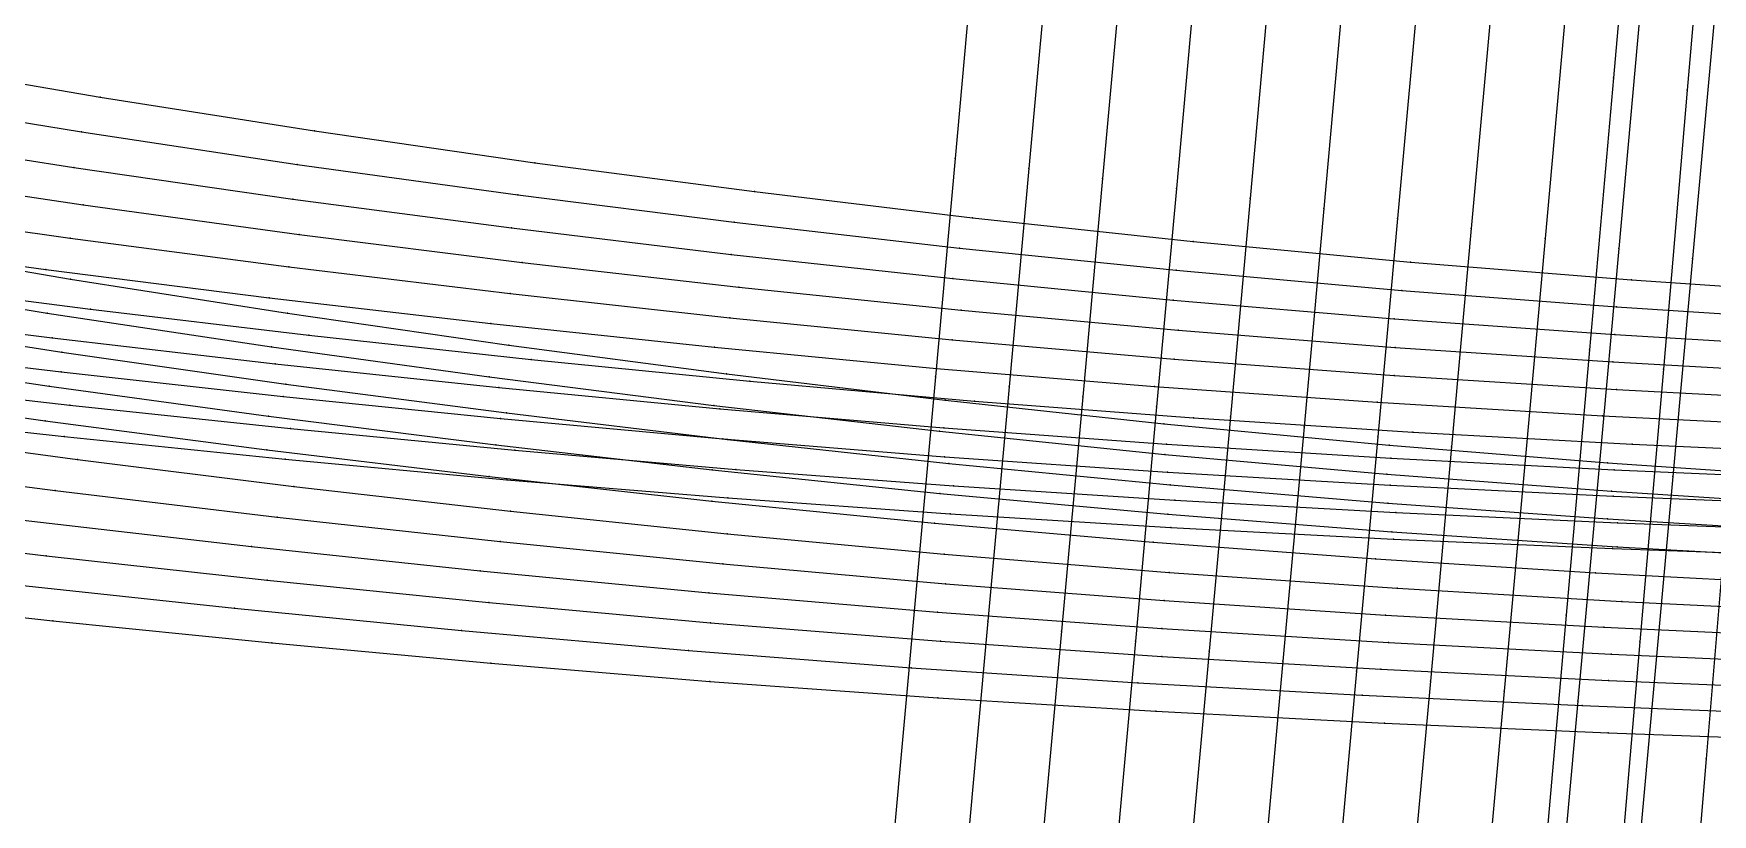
# Model space of a CAD drawing. Extents: x -2408 to 1029, y -526 to 2095.
# Drawn here: x -407.2 to -291.6, y 781 to 834.8 of the extents above; entities that cross this region are included whole.
import ezdxf

# ---------------------------------------------------------------- set-up
doc = ezdxf.new("R2010")
doc.units = 0

# ---------------------------------------------------------------- blocks, each defined once
blk = doc.blocks.new(' -30')
at = {"layer": '1'}
blk.add_lwpolyline([(-411.373524, 1005.973084), (-395.741295, 1003.294762), (-380.982537, 1000.97185), (-365.812658, 998.782208), (-350.671126, 996.787103), (-335.643521, 994.987391), (-320.458902, 993.349894), (-305.476456, 991.931465), (-290.253334, 990.705195), (-275.086221, 989.677705), (-259.838398, 988.812748), (-244.782035, 988.103728), (-229.520606, 987.520225), (-214.116548, 987.083314)], dxfattribs=at)
at = {"layer": '14'}
for points in [[(-412.740637, 993.317148), (-397.798192, 990.762433), (-382.840082, 988.407382), (-367.601045, 986.208617), (-352.58876, 984.230198), (-337.53589, 982.420932), (-322.481054, 980.787744), (-306.948559, 979.311879), (-291.912577, 978.095582), (-276.394841, 977.034537), (-261.339635, 976.171484), (-245.709135, 975.431759), (-230.041771, 974.838048), (-214.56575, 974.39029)], [(-112.687936, -150.386152), (-114.346596, -169.238174), (-115.995525, -187.979609), (-117.605543, -206.278786), (-119.147463, -223.803972), (-120.592102, -240.223475), (-122.316516, -259.822855), (-123.746922, -276.080591), (-125.599365, -297.134361), (-143.735966, -298.080221), (-160.411772, -298.804683), (-177.851857, -299.380318), (-193.730545, -299.70327), (-209.613384, -299.839082), (-225.498006, -299.797372)]]:
    blk.add_lwpolyline(points, dxfattribs=at)
at = {"layer": '3'}
for p in [(-395.741295, 1003.294762), (-380.982537, 1000.97185), (-365.812658, 998.782208), (-350.671126, 996.787103), (-335.643521, 994.987391), (-320.458902, 993.349894), (-305.476456, 991.931465), (-397.798192, 990.762433), (-290.253334, 990.705195), (-382.840082, 988.407382), (-367.601045, 986.208617), (-352.58876, 984.230198), (-337.53589, 982.420932), (-322.481054, 980.787744), (-306.948559, 979.311879), (-291.912577, 978.095582), (-114.346596, -169.238174), (-159.703982, -174.801196), (-115.995525, -187.979609), (-161.062947, -189.836187), (-162.527829, -206.002101), (-117.605543, -206.278786)]:
    blk.add_point(p, dxfattribs=at)
at = {"layer": '8'}
blk.add_lwpolyline([(-149.575367, -61.404266), (-151.115646, -78.78272), (-152.487987, -94.226278), (-153.976897, -110.943376), (-155.445483, -127.391194), (-156.80359, -142.561109), (-158.109875, -157.10961), (-159.703982, -174.801196), (-161.062947, -189.836187), (-162.527829, -206.002101), (-164.00052, -222.216037), (-165.331392, -236.837209), (-166.634769, -251.123543)], dxfattribs=at)
blk = doc.blocks.new(' -31')
at = {"layer": '1'}
blk.add_lwpolyline([(-412.2272, 1003.398908), (-397.015674, 1000.905477), (-382.162075, 998.66676), (-366.967246, 996.565387), (-352.064695, 994.680052), (-336.544248, 992.899487), (-321.622823, 991.366514), (-306.063224, 989.969857), (-291.275461, 988.843302), (-275.685007, 987.846192), (-260.811204, 987.051404), (-245.204271, 986.362211), (-230.354188, 985.833593), (-215.338268, 985.438519)], dxfattribs=at)
at = {"layer": '14'}
for points in [[(-414.790129, 990.95355), (-399.380814, 988.421363), (-383.940009, 986.09023), (-368.948062, 984.016808), (-353.455415, 982.059377), (-337.922035, 980.274449), (-322.38773, 978.677124), (-307.104799, 977.312651), (-291.630691, 976.140108), (-276.427318, 975.167904), (-261.011429, 974.343856), (-245.703807, 973.672048), (-230.309778, 973.133422), (-215.019542, 972.729054)], [(-107.607939, -150.057987), (-109.266597, -169.402443), (-110.915526, -188.633423), (-112.525543, -207.410593), (-114.067463, -225.393562), (-115.512101, -242.241959), (-117.236514, -262.353301), (-118.666919, -279.035708), (-120.519361, -300.639572), (-138.508693, -301.571632), (-155.170136, -302.298366), (-169.123547, -302.789195), (-187.840628, -303.229636), (-203.888894, -303.405739), (-219.939277, -303.403216), (-235.989395, -303.228985)]]:
    blk.add_lwpolyline(points, dxfattribs=at)
at = {"layer": '3'}
for p in [(-397.015674, 1000.905477), (-382.162075, 998.66676), (-366.967246, 996.565387), (-352.064695, 994.680052), (-336.544248, 992.899487), (-321.622823, 991.366514), (-306.063224, 989.969857), (-291.275461, 988.843302), (-399.380814, 988.421363), (-383.940009, 986.09023), (-368.948062, 984.016808), (-353.455415, 982.059377), (-337.922035, 980.274449), (-322.38773, 978.677124), (-307.104799, 977.312651), (-291.630691, 976.140108), (-109.266597, -169.402443), (-154.623982, -174.801196), (-110.915526, -188.633423), (-155.982948, -189.836186), (-157.447831, -206.0021), (-112.525543, -207.410593)]:
    blk.add_point(p, dxfattribs=at)
at = {"layer": '8'}
blk.add_lwpolyline([(-144.495363, -61.404266), (-146.035643, -78.78272), (-147.407984, -94.226278), (-148.896894, -110.943376), (-150.36548, -127.391194), (-151.723588, -142.561109), (-153.029874, -157.10961), (-154.623982, -174.801196), (-155.982948, -189.836186), (-157.447831, -206.0021), (-158.920523, -222.216036), (-160.251397, -236.837209), (-161.554775, -251.123543)], dxfattribs=at)
blk = doc.blocks.new(' -32')
at = {"layer": '1'}
blk.add_lwpolyline([(-412.729754, 1000.827241), (-397.538175, 998.448761), (-382.453824, 996.279307), (-367.387618, 994.290134), (-352.25817, 992.460743), (-336.985857, 990.789932), (-321.817783, 989.313987), (-306.593114, 988.025551), (-291.392571, 986.935484), (-276.156874, 986.019829), (-260.936463, 985.257985), (-245.709809, 984.630858), (-230.488011, 984.128957), (-215.247587, 983.767109)], dxfattribs=at)
at = {"layer": '14'}
for points in [[(-413.513017, 988.088703), (-398.371981, 985.732108), (-382.935301, 983.524182), (-367.742132, 981.534468), (-352.507979, 979.710591), (-337.27359, 978.052334), (-322.022067, 976.575291), (-307.039361, 975.32188), (-291.89249, 974.243828), (-276.303092, 973.30889), (-261.241835, 972.55637), (-245.599616, 971.918152), (-230.517079, 971.43226), (-214.931823, 971.059083)], [(-103.0801, -156.333471), (-104.738758, -176.170364), (-106.377959, -195.774548), (-107.96852, -214.797032), (-109.481255, -232.888736), (-110.88698, -249.700649), (-112.544377, -269.522458), (-113.890472, -285.621214), (-115.439358, -304.144764), (-133.292378, -305.063687), (-149.93868, -305.791969), (-165.686802, -306.34897), (-181.895576, -306.748425), (-198.109271, -306.964771), (-214.325459, -307.002336), (-230.541683, -306.865451)]]:
    blk.add_lwpolyline(points, dxfattribs=at)
at = {"layer": '3'}
for p in [(-397.538175, 998.448761), (-382.453824, 996.279307), (-367.387618, 994.290134), (-352.25817, 992.460743), (-336.985857, 990.789932), (-321.817783, 989.313987), (-306.593114, 988.025551), (-291.392571, 986.935484), (-398.371981, 985.732108), (-382.935301, 983.524182), (-367.742132, 981.534468), (-352.507979, 979.710591), (-337.27359, 978.052334), (-322.022067, 976.575291), (-307.039361, 975.32188), (-291.89249, 974.243828), (-149.543979, -174.801206), (-150.902944, -189.836195), (-152.367825, -206.002107), (-107.96852, -214.797032)]:
    blk.add_point(p, dxfattribs=at)
at = {"layer": '8'}
blk.add_lwpolyline([(-139.415359, -61.404266), (-140.955641, -78.782723), (-142.327982, -94.226283), (-143.816893, -110.943383), (-145.28548, -127.391203), (-146.643587, -142.561118), (-147.949873, -157.10962), (-149.543979, -174.801206), (-150.902944, -189.836195), (-152.367825, -206.002107), (-153.840515, -222.216041), (-155.171386, -236.837212), (-156.474762, -251.123543)], dxfattribs=at)
blk = doc.blocks.new(' -33')
at = {"layer": '1'}
blk.add_lwpolyline([(-411.961981, 998.117372), (-396.89738, 995.876894), (-382.016764, 993.842441), (-366.648808, 991.912787), (-351.727975, 990.197473), (-336.422339, 988.611354), (-321.465682, 987.242601), (-306.512614, 986.056419), (-291.527457, 985.047648), (-276.088338, 984.177619), (-261.085788, 983.47635), (-245.656514, 982.886327), (-230.644244, 982.430943), (-215.128314, 982.099588)], dxfattribs=at)
at = {"layer": '14'}
blk.add_lwpolyline([(-414.849779, 985.714339), (-399.248583, 983.383719), (-384.126321, 981.308307), (-368.475385, 979.341077), (-353.567356, 977.627548), (-337.876936, 975.992946), (-322.169785, 974.551018), (-306.755484, 973.340364), (-291.217941, 972.307252), (-276.025194, 971.457875), (-260.647239, 970.744228), (-245.398865, 970.170211), (-230.056463, 969.719094), (-214.797145, 969.392556)], dxfattribs=at)
at = {"layer": '3'}
for p in [(-396.89738, 995.876894), (-382.016764, 993.842441), (-366.648808, 991.912787), (-351.727975, 990.197473), (-336.422339, 988.611354), (-321.465682, 987.242601), (-306.512614, 986.056419), (-291.527457, 985.047648), (-399.248583, 983.383719), (-384.126321, 981.308307), (-368.475385, 979.341077), (-353.567356, 977.627548), (-337.876936, 975.992946), (-322.169785, 974.551018), (-306.755484, 973.340364), (-291.217941, 972.307252), (-144.463981, -174.801196), (-145.822945, -189.836187), (-147.287827, -206.002101)]:
    blk.add_point(p, dxfattribs=at)
at = {"layer": '8'}
blk.add_lwpolyline([(-134.335365, -61.404266), (-135.875645, -78.78272), (-137.247986, -94.226278), (-138.736895, -110.943376), (-140.205481, -127.391194), (-141.563588, -142.561109), (-142.869874, -157.10961), (-144.463981, -174.801196), (-145.822945, -189.836187), (-147.287827, -206.002101), (-148.760519, -222.216037), (-150.09139, -236.837209), (-151.394768, -251.123543)], dxfattribs=at)
blk = doc.blocks.new(' -34')
at = {"layer": '1'}
blk.add_lwpolyline([(-412.994413, 995.745823), (-397.799861, 993.576451), (-382.722518, 991.598754), (-367.483907, 989.763779), (-352.346175, 988.095232), (-337.021788, 986.577503), (-321.730588, 985.251048), (-306.590636, 984.120804), (-291.27251, 983.153903), (-276.06515, 982.352131), (-260.73121, 981.684495), (-245.392154, 981.143215), (-230.338441, 980.727177), (-214.992801, 980.435879)], dxfattribs=at)
at = {"layer": '14'}
blk.add_lwpolyline([(-415.065461, 983.214414), (-399.522486, 980.993792), (-384.239738, 978.988315), (-368.935912, 977.147014), (-353.592861, 975.459212), (-338.253338, 973.937193), (-323.189596, 972.623136), (-307.862851, 971.478358), (-292.70988, 970.517946), (-277.127204, 969.688538), (-261.377122, 968.997943), (-245.786458, 968.44933), (-230.134274, 968.026103), (-214.616884, 967.729416)], dxfattribs=at)
at = {"layer": '3'}
for p in [(-397.799861, 993.576451), (-382.722518, 991.598754), (-367.483907, 989.763779), (-352.346175, 988.095232), (-337.021788, 986.577503), (-321.730588, 985.251048), (-306.590636, 984.120804), (-291.27251, 983.153903), (-399.522486, 980.993792), (-384.239738, 978.988315), (-368.935912, 977.147014), (-353.592861, 975.459212), (-338.253338, 973.937193), (-323.189596, 972.623136), (-307.862851, 971.478358), (-292.70988, 970.517946), (-139.383977, -174.801196), (-140.742942, -189.836187), (-142.207824, -206.002101)]:
    blk.add_point(p, dxfattribs=at)
at = {"layer": '8'}
blk.add_lwpolyline([(-129.255362, -61.404266), (-130.795641, -78.78272), (-132.167982, -94.226278), (-133.656891, -110.943376), (-135.125478, -127.391194), (-136.483585, -142.561109), (-137.78987, -157.10961), (-139.383977, -174.801196), (-140.742942, -189.836187), (-142.207824, -206.002101), (-143.680515, -222.216037), (-145.011387, -236.837209), (-146.314764, -251.123543)], dxfattribs=at)
blk = doc.blocks.new(' -35')
at = {"layer": '1'}
blk.add_lwpolyline([(-414.685584, 993.510281), (-399.456029, 991.412919), (-384.066255, 989.465779), (-368.795335, 987.694646), (-353.40563, 986.063434), (-338.101332, 984.609462), (-323.08904, 983.365764), (-307.754268, 982.276277), (-292.235381, 981.344765), (-276.881329, 980.576891), (-261.513174, 979.94598), (-246.148302, 979.438741), (-230.680906, 979.043986), (-214.761059, 978.775616)], dxfattribs=at)
at = {"layer": '14'}
blk.add_lwpolyline([(-412.439514, 980.364073), (-397.273336, 978.319749), (-382.378851, 976.471969), (-367.445227, 974.769211), (-352.516082, 973.21241), (-337.57244, 971.813351), (-322.08609, 970.550151), (-306.369598, 969.460313), (-290.88519, 968.554393), (-275.801216, 967.815642), (-260.541089, 967.200202), (-245.411211, 966.712004), (-230.155305, 966.336682), (-214.929733, 966.076748)], dxfattribs=at)
at = {"layer": '3'}
for p in [(-399.456029, 991.412919), (-384.066255, 989.465779), (-368.795335, 987.694646), (-353.40563, 986.063434), (-338.101332, 984.609462), (-323.08904, 983.365764), (-307.754268, 982.276277), (-292.235381, 981.344765), (-397.273336, 978.319749), (-382.378851, 976.471969), (-367.445227, 974.769211), (-352.516082, 973.21241), (-337.57244, 971.813351), (-322.08609, 970.550151), (-306.369598, 969.460313), (-290.88519, 968.554393), (-134.303983, -174.801196), (-135.662948, -189.836187), (-137.127829, -206.002101)]:
    blk.add_point(p, dxfattribs=at)
at = {"layer": '8'}
blk.add_lwpolyline([(-124.175367, -61.404266), (-125.715647, -78.78272), (-127.087988, -94.226278), (-128.576897, -110.943376), (-130.045483, -127.391194), (-131.40359, -142.561109), (-132.709876, -157.10961), (-134.303983, -174.801196), (-135.662948, -189.836187), (-137.127829, -206.002101), (-138.600521, -222.216037), (-139.931393, -236.837209), (-141.23477, -251.123543)], dxfattribs=at)
blk = doc.blocks.new(' -36')
at = {"layer": '1'}
blk.add_lwpolyline([(-411.707759, 990.66733), (-396.37825, 988.68024), (-381.338483, 986.887665), (-366.022177, 985.21425), (-350.950072, 983.715811), (-335.487168, 982.3508), (-320.384614, 981.200971), (-305.288093, 980.220022), (-290.16462, 979.389111), (-275.035308, 978.696912), (-259.899737, 978.131334), (-244.813666, 977.681409), (-229.671196, 977.337734), (-214.526717, 977.118518)], dxfattribs=at)
at = {"layer": '14'}
blk.add_lwpolyline([(-414.402498, 978.215735), (-398.816805, 976.185844), (-383.511129, 974.354146), (-368.166007, 972.669229), (-352.826267, 971.136628), (-337.472426, 969.771417), (-322.421529, 968.612458), (-307.156428, 967.609448), (-292.130002, 966.77317), (-276.690177, 966.054913), (-261.092076, 965.462484), (-245.653449, 964.99914), (-230.120728, 964.650726), (-214.66927, 964.419268)], dxfattribs=at)
at = {"layer": '3'}
for p in [(-396.37825, 988.68024), (-381.338483, 986.887665), (-366.022177, 985.21425), (-350.950072, 983.715811), (-335.487168, 982.3508), (-320.384614, 981.200971), (-305.288093, 980.220022), (-290.16462, 979.389111), (-398.816805, 976.185844), (-383.511129, 974.354146), (-368.166007, 972.669229), (-352.826267, 971.136628), (-337.472426, 969.771417), (-322.421529, 968.612458), (-307.156428, 967.609448), (-292.130002, 966.77317), (-129.223979, -174.801196), (-130.582944, -189.836187), (-132.047826, -206.002101)]:
    blk.add_point(p, dxfattribs=at)
at = {"layer": '8'}
blk.add_lwpolyline([(-119.095364, -61.404266), (-120.635643, -78.78272), (-122.007984, -94.226278), (-123.496893, -110.943376), (-124.96548, -127.391194), (-126.323587, -142.561109), (-127.629872, -157.10961), (-129.223979, -174.801196), (-130.582944, -189.836187), (-132.047826, -206.002101), (-133.520517, -222.216037), (-134.851389, -236.837209), (-136.154766, -251.123543)], dxfattribs=at)
blk = doc.blocks.new(' -37')
at = {"layer": '1'}
blk.add_lwpolyline([(-414.263749, 988.626039), (-399.012783, 986.705536), (-383.641677, 984.924804), (-368.25393, 983.293401), (-353.013124, 981.827192), (-337.595151, 980.512537), (-322.249929, 979.387267), (-306.805765, 978.425619), (-291.410465, 977.617821), (-275.951208, 976.945654), (-260.851131, 976.413247), (-245.383191, 975.982942), (-230.272819, 975.66794), (-214.800353, 975.469849)], dxfattribs=at)
at = {"layer": '14'}
blk.add_lwpolyline([(-401.005905, 974.154058), (-385.290081, 972.331459), (-369.534435, 970.658148), (-353.784975, 969.144298), (-338.021741, 967.806655), (-322.581244, 966.681091), (-306.953977, 965.713478), (-291.605429, 964.913202), (-275.873302, 964.232931), (-260.7973, 963.703712), (-245.111403, 963.272636), (-230.031804, 962.968394), (-214.92123, 962.770408)], dxfattribs=at)
at = {"layer": '3'}
for p in [(-399.012783, 986.705536), (-383.641677, 984.924804), (-368.25393, 983.293401), (-353.013124, 981.827192), (-337.595151, 980.512537), (-322.249929, 979.387267), (-306.805765, 978.425619), (-291.410465, 977.617821), (-385.290081, 972.331459), (-369.534435, 970.658148), (-353.784975, 969.144298), (-338.021741, 967.806655), (-322.581244, 966.681091), (-306.953977, 965.713478), (-291.605429, 964.913202), (-124.143975, -174.801196), (-125.50294, -189.836187), (-126.967822, -206.002101)]:
    blk.add_point(p, dxfattribs=at)
at = {"layer": '8'}
blk.add_lwpolyline([(-114.01536, -61.404266), (-115.555639, -78.78272), (-116.92798, -94.226278), (-118.41689, -110.943376), (-119.885476, -127.391194), (-121.243583, -142.561109), (-122.549868, -157.10961), (-124.143975, -174.801196), (-125.50294, -189.836187), (-126.967822, -206.002101), (-128.440513, -222.216037), (-129.771385, -236.837209), (-131.074762, -251.123543)], dxfattribs=at)
blk = doc.blocks.new(' -38')
at = {"layer": '1'}
blk.add_lwpolyline([(-413.372675, 986.16768), (-398.380012, 984.364779), (-383.091149, 982.670512), (-368.117008, 981.152869), (-352.798464, 979.750458), (-337.528291, 978.518327), (-322.182504, 977.456847), (-306.84007, 976.557031), (-291.476278, 975.798552), (-276.106656, 975.171751), (-261.044984, 974.676492), (-245.667599, 974.280945), (-230.429886, 973.992507), (-215.048551, 973.822596)], dxfattribs=at)
at = {"layer": '14'}
blk.add_lwpolyline([(-414.648144, 973.527202), (-399.431742, 971.701881), (-384.198246, 970.019139), (-368.926756, 968.472011), (-353.664202, 967.07645), (-337.813999, 965.804227), (-322.567313, 964.756413), (-307.46852, 963.872489), (-291.787586, 963.100163), (-276.573298, 962.480341), (-261.190993, 961.973783), (-245.947095, 961.584031), (-230.551053, 961.299384), (-215.148676, 961.123001)], dxfattribs=at)
at = {"layer": '3'}
for p in [(-398.380012, 984.364779), (-383.091149, 982.670512), (-368.117008, 981.152869), (-352.798464, 979.750458), (-337.528291, 978.518327), (-322.182504, 977.456847), (-306.84007, 976.557031), (-291.476278, 975.798552), (-399.431742, 971.701881), (-384.198246, 970.019139), (-368.926756, 968.472011), (-353.664202, 967.07645), (-337.813999, 965.804227), (-322.567313, 964.756413), (-307.46852, 963.872489), (-291.787586, 963.100163), (-119.063981, -174.801196), (-120.422946, -189.836187), (-121.887828, -206.002101)]:
    blk.add_point(p, dxfattribs=at)
at = {"layer": '8'}
blk.add_lwpolyline([(-108.935366, -61.404266), (-110.475645, -78.78272), (-111.847986, -94.226278), (-113.336895, -110.943376), (-114.805482, -127.391194), (-116.163589, -142.561109), (-117.469874, -157.10961), (-119.063981, -174.801196), (-120.422946, -189.836187), (-121.887828, -206.002101), (-123.360519, -222.216037), (-124.691391, -236.837209), (-125.994768, -251.123543)], dxfattribs=at)
blk = doc.blocks.new(' -39')
at = {"layer": '1'}
blk.add_lwpolyline([(-413.037278, 983.82356), (-397.774347, 982.065886), (-382.579807, 980.454566), (-367.123919, 978.962105), (-351.900996, 977.644657), (-336.915861, 976.507577), (-321.668238, 975.517878), (-306.435503, 974.680333), (-291.172075, 973.974802), (-275.906719, 973.39406), (-260.634175, 972.92972), (-245.262398, 972.569122), (-229.984739, 972.31231), (-214.791414, 972.174482)], dxfattribs=at)
at = {"layer": '14'}
blk.add_lwpolyline([(-402.085336, 969.767782), (-386.442277, 968.085819), (-370.807059, 966.548447), (-355.158406, 965.167085), (-339.829887, 963.982651), (-324.211107, 962.949385), (-308.759855, 962.082264), (-293.609688, 961.367241), (-278.044998, 960.760334), (-262.319546, 960.2692), (-246.748947, 959.896897), (-231.040638, 959.631903), (-215.351973, 959.477067)], dxfattribs=at)
at = {"layer": '3'}
for p in [(-397.774347, 982.065886), (-382.579807, 980.454566), (-367.123919, 978.962105), (-351.900996, 977.644657), (-336.915861, 976.507577), (-321.668238, 975.517878), (-306.435503, 974.680333), (-291.172075, 973.974802), (-386.442277, 968.085819), (-370.807059, 966.548447), (-355.158406, 965.167085), (-339.829887, 963.982651), (-324.211107, 962.949385), (-308.759855, 962.082264), (-293.609688, 961.367241), (-113.983977, -174.801196), (-115.342942, -189.836187), (-116.807824, -206.002101)]:
    blk.add_point(p, dxfattribs=at)
at = {"layer": '8'}
blk.add_lwpolyline([(-103.855362, -61.404266), (-105.395641, -78.78272), (-106.767982, -94.226278), (-108.256892, -110.943376), (-109.725478, -127.391194), (-111.083585, -142.561109), (-112.38987, -157.10961), (-113.983977, -174.801196), (-115.342942, -189.836187), (-116.807824, -206.002101), (-118.280515, -222.216037), (-119.611387, -236.837209), (-120.914764, -251.123543)], dxfattribs=at)
blk = doc.blocks.new(' -40')
at = {"layer": '1'}
blk.add_lwpolyline([(-413.422716, 981.60052), (-398.162352, 979.909589), (-382.954434, 978.356849), (-367.666352, 976.938653), (-352.4565, 975.682118), (-337.142443, 974.578416), (-321.937139, 973.643077), (-306.604028, 972.846223), (-291.515443, 972.188616), (-276.171575, 971.640138), (-260.908913, 971.207985), (-245.558737, 970.877499), (-230.243138, 970.646141), (-214.890014, 970.529725)], dxfattribs=at)
at = {"layer": '14'}
blk.add_lwpolyline([(-414.010709, 968.883692), (-398.955574, 967.222322), (-383.862224, 965.686938), (-368.779677, 964.287542), (-353.685798, 963.03627), (-337.984267, 961.906359), (-322.961655, 960.982098), (-307.208543, 960.160624), (-291.804326, 959.4903), (-276.026341, 958.929114), (-260.955345, 958.503785), (-245.236538, 958.169516), (-230.130797, 957.950152), (-214.947815, 957.829879)], dxfattribs=at)
at = {"layer": '3'}
for p in [(-398.162352, 979.909589), (-382.954434, 978.356849), (-367.666352, 976.938653), (-352.4565, 975.682118), (-337.142443, 974.578416), (-321.937139, 973.643077), (-306.604028, 972.846223), (-291.515443, 972.188616), (-398.955574, 967.222322), (-383.862224, 965.686938), (-368.779677, 964.287542), (-353.685798, 963.03627), (-337.984267, 961.906359), (-322.961655, 960.982098), (-307.208543, 960.160624), (-291.804326, 959.4903), (-108.903978, -174.801196), (-110.262944, -189.836187), (-111.727827, -206.002101)]:
    blk.add_point(p, dxfattribs=at)
at = {"layer": '8'}
blk.add_lwpolyline([(-98.775368, -61.404266), (-100.315646, -78.78272), (-101.687985, -94.226278), (-103.176894, -110.943376), (-104.645479, -127.391194), (-106.003586, -142.561109), (-107.309871, -157.10961), (-108.903978, -174.801196), (-110.262944, -189.836187), (-111.727827, -206.002101), (-113.200519, -222.216037), (-114.531392, -236.837209), (-115.83477, -251.123543)], dxfattribs=at)

msp = doc.modelspace()

# ---------------------------------------------------------------- block references
at = {"layer": '1'}
for name, p in [(' -32', (-184.050523, 999.622732)), (' -31', (-184.050388, 1000.311413)), (' -30', (-184.050297, 1001.000083)), (' -34', (-184.050758, 998.245407)), (' -33', (-184.050694, 998.934067)), (' -35', (-184.051047, 997.556724)), (' -36', (-184.051123, 996.868036)), (' -37', (-184.051318, 996.179365)), (' -38', (-184.051331, 995.490688)), (' -39', (-184.051506, 994.802025)), (' -40', (-184.051738, 994.113352)), (' -32', (-6.918598, -172.870121)), (' -38', (-6.951881, -172.870051)), (' -36', (-6.940789, -172.870126)), (' -34', (-6.929678, -172.869999)), (' -39', (-6.957418, -172.869929)), (' -37', (-6.946326, -172.869989)), (' -35', (-6.935229, -172.87)), (' -33', (-6.924133, -172.870029)), (' -31', (-6.913053, -172.870221)), (' -30', (-6.907502, -172.870213)), (' -40', (-6.962963, -172.869906))]:
    msp.add_blockref(name, p, dxfattribs=at)

doc.saveas('drawing.dxf')
